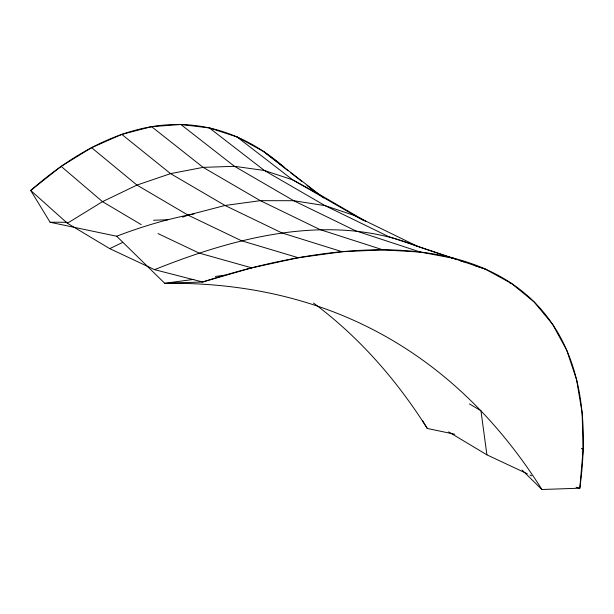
<?xml version="1.0" encoding="UTF-8"?>
<svg xmlns="http://www.w3.org/2000/svg" width="614" height="614" viewBox="0 0 614 614"><rect width="100%" height="100%" fill="white"/><g stroke="black" fill="none" stroke-linecap="round" stroke-linejoin="round"><path stroke-width="0.92" d="M209.382 127.942L264.381 170.485L325.052 205.636L388.178 236.398L485.022 268.993L511.585 283.522L534.149 301.996L552.577 324.307L566.768 350.333L576.63 379.912L582.103 412.884L583.17 449.049L579.816 488.199L541.909 489.496A2349.156 961.985 -62 0 0 164.729 283.292L116.668 236.229L50.11 222.268L30.7 190.455L61.154 166.386L91.57 147.667L121.779 134.397L151.597 126.661L180.854 124.504L209.382 127.942L237.004 136.945L263.575 151.474L323.755 197.946M284.029 167.069A968.478 376.205 -81.4 0 0 30.7 190.455L67.379 223.243L102.492 201.653L136.953 185.083L170.562 173.632L203.134 167.361L234.464 166.31L264.381 170.485L292.709 179.864L319.272 194.385L365.714 221.27M67.379 223.243L109.729 248.639L122.7 242.407M182.634 217.126L188.007 215.115L225.023 205.475L260.336 200.663L293.745 200.717L325.052 205.636L354.078 215.384L417.896 246.521C332.197 211.753 236.689 236.705 154.536 269.653L109.729 248.639M454.606 258.502L420.513 252.108L382.952 249.844L342.144 251.725L298.312 257.734L251.717 267.85L202.635 282.003L164.729 283.292L193.832 279.37M215.414 276.461L224.801 275.202M153.477 220.249L167.845 219.766M313.493 303.04A2349.156 961.985 -62 0 1 427.283 428.465L454.736 434.221M154.536 269.653L202.635 282.003A968.478 378.661 -42.5 0 1 579.816 488.199L576.109 487.247M251.717 267.85L198.959 253.022L158.028 233.581M581.351 448.542L583.17 449.049M298.312 257.734L241.509 240.757L188.007 215.115L136.953 185.083L91.57 147.667M342.144 251.725L281.933 232.929L225.023 205.475L170.562 173.632L121.779 134.397M382.952 249.844L320.001 229.582L260.336 200.663L203.134 167.361L151.597 126.661M420.513 252.108L355.483 230.741L293.745 200.717L234.464 166.31L180.854 124.504M418.809 246.82L455.995 259.277M459.625 260.489L464.161 262.009M474.138 265.348L485.022 268.993M509.774 282.916L511.585 283.522M448.627 431.888L486.902 454.844L527.403 473.831M529.989 475.044L531.709 475.85M364.041 220.833L292.709 179.864L237.004 136.945M469.403 403.889L480.946 410.735L486.902 454.844M141.251 224.64L102.492 201.653L61.154 166.386M290.437 172.595L301.735 181.337M307.008 185.42L317.561 193.579M263.575 151.474L288.181 170.845M522.077 470.078L541.909 489.496M422.432 420.513L427.283 428.465M116.668 236.229A1220.371 499.742 -62 0 1 194.001 213.956M50.11 222.268A2349.156 961.985 -62 0 1 67.371 222.337"/></g></svg>
